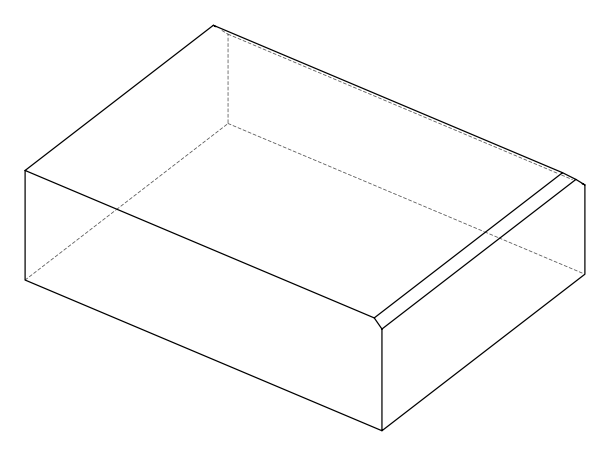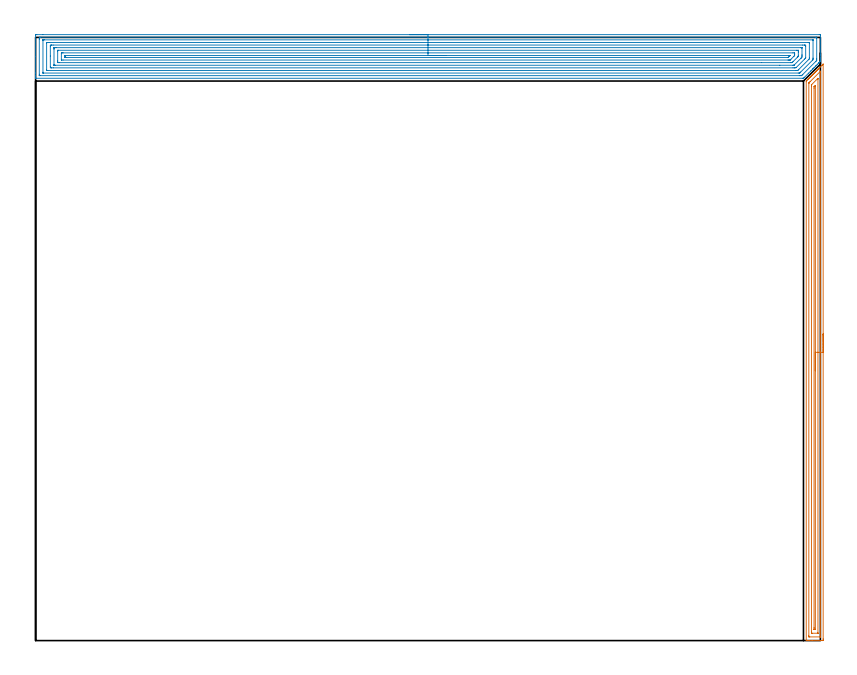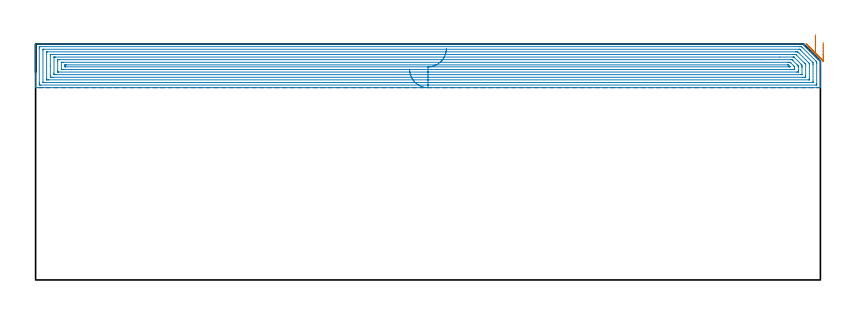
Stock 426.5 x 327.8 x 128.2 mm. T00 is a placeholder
(PLAN: 2 operations, 0 tool changes, 40.9 min)
(1 AREA_MILL | FG_CHAMFER_SURFACE | UGT0205_001 | 10.06 min | 13496 mm3)
(2 AREA_MILL_1 | FG_CHAMFER_SURFACE_1 | UGT0205_001 | 30.87 min | 119283 mm3)
(TOOL UGT0205_001 | Chamfer Mill 20 x 3 x 45 deg. | D20 FL50 Z2)
(OP 1 AREA_MILL)
G17 G21 G94 G90
T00 M6
G54
G17 G0 G90 X428. Y166.65 S1061 M3
G43 Z138.2 H0
Z129.
G94 G1 Y166.612 Z128.128 F250.
Y166.498 Z127.263
Y166.309 Z126.412
Y166.047 Z125.58
Y165.713 Z124.774
Y165.31 Z124.
Y164.842 Z123.264
Y164.31 Z122.572
Y163.721 Z121.929
Y163.078 Z121.34
Y162.386 Z120.808
Y161.65 Z120.34
Y160.876 Z119.937
Y160.07 Z119.603
Y159.238 Z119.341
Y158.386 Z119.152
Y157.522 Z119.038
Y156.65 Z119.
Y0.932
X427.999 Y0.629 Z119.001
X427.993 Y0.044 Z119.004
X427.992 Y0.008 Z119.006
X427.411 Y0.004 Z119.587
X426.784 Y0. Z120.213
X422.063 Z124.932
X420.642 Z126.354
X420.28 Z126.715
X419.278 Z127.721
X418.856 Y0.008 Z128.136
X418.803 Y0.01 Z128.188
X418.8 Y0.181 Z128.2
Y303.73
X418.805 Y304.103 Z128.191
X418.92 Y304.221 Z128.077
X419.389 Y304.691 Z127.607
X419.454 Y304.754 Z127.545
X419.622 Y304.922 Z127.377
X419.686 Y304.988 Z127.31
X419.75 Y305.051 Z127.249
X419.92 Y305.22 Z127.079
X419.983 Y305.285 Z127.013
X420.046 Y305.347 Z126.953
X420.218 Y305.519 Z126.781
X420.28 Y305.582 Z126.716
X420.343 Y305.643 Z126.656
X420.516 Y305.817 Z126.483
X420.578 Y305.879 Z126.419
X420.639 Y305.939 Z126.36
X420.814 Y306.115 Z126.185
X420.875 Y306.176 Z126.122
X420.935 Y306.235 Z126.064
X421.112 Y306.413 Z125.887
X421.172 Y306.473 Z125.825
X421.231 Y306.531 Z125.768
X421.41 Y306.711 Z125.589
X421.469 Y306.77 Z125.528
X421.527 Y306.828 Z125.472
X421.708 Y307.009 Z125.291
X421.766 Y307.067 Z125.231
X421.823 Y307.124 Z125.176
X422.006 Y307.307 Z124.993
X422.063 Y307.365 Z124.934
X422.12 Y307.42 Z124.879
X422.304 Y307.605 Z124.695
X422.36 Y307.662 Z124.637
X422.416 Y307.716 Z124.583
X422.602 Y307.903 Z124.397
X422.657 Y307.959 Z124.34
X422.712 Y308.012 Z124.287
X422.9 Y308.201 Z124.099
X422.954 Y308.256 Z124.042
X423.008 Y308.308 Z123.991
X423.198 Y308.499 Z123.801
X423.251 Y308.553 Z123.745
X423.304 Y308.605 Z123.695
X423.496 Y308.797 Z123.503
X423.549 Y308.85 Z123.448
X423.6 Y308.901 Z123.399
X423.794 Y309.095 Z123.204
X423.846 Y309.147 Z123.151
X423.897 Y309.197 Z123.102
X424.093 Y309.393 Z122.906
X424.143 Y309.444 Z122.854
X424.193 Y309.493 Z122.806
X424.391 Y309.691 Z122.608
X424.44 Y309.741 Z122.557
X424.489 Y309.789 Z122.51
X424.689 Y309.989 Z122.31
X424.737 Y310.038 Z122.26
X424.785 Y310.085 Z122.214
X424.987 Y310.287 Z122.012
X425.034 Y310.335 Z121.963
X425.081 Y310.382 Z121.918
X425.285 Y310.585 Z121.714
X425.331 Y310.632 Z121.666
X425.377 Y310.678 Z121.622
X425.583 Y310.883 Z121.416
X425.628 Y310.93 Z121.369
X425.674 Y310.974 Z121.325
X425.881 Y311.181 Z121.118
X425.925 Y311.227 Z121.072
X425.97 Y311.27 Z121.029
X426.179 Y311.479 Z120.82
X426.222 Y311.524 Z120.775
X427.411 Y312.712 Z119.587
X427.528 Y312.828 Z119.472
X427.669 Y312.969 Z119.33
X427.856 Y313.158 Z119.141
X427.97 Y313.267 Z119.027
X427.993 Y313.283 Z119.003
X427.999 Y313.267 Z118.999
X428. Y313.065 Z119.
Y156.65
X426.586 Z120.414
Y2.284
X426.584 Y2.151 Z120.416
X426.581 Y2.062 Z120.419
X426.578 Y2.008 Z120.422
X426.57 Y2.007 Z120.43
X426.52 Y2.004 Z120.48
X426.043 Y2. Z120.957
X420.694 Y2.001 Z126.306
X420.28 Y2.008 Z126.72
X420.228 Y2.01 Z126.772
X420.22 Y2.218 Z126.78
X420.216 Y2.35 Z126.784
X420.215 Y2.417 Z126.785
X420.214 Y2.483 Z126.786
X420.215 Y302.836 Z126.785
X420.216 Y302.901 Z126.784
X420.22 Y302.968 Z126.78
X420.228 Y303.067 Z126.772
X420.28 Y303.123 Z126.72
X420.581 Y303.429 Z126.419
X420.88 Y303.73 Z126.12
X421.026 Y303.876 Z125.974
X426.383 Y309.232 Z120.617
X426.52 Y309.367 Z120.48
X426.567 Y309.41 Z120.433
X426.576 Y309.417 Z120.424
X426.579 Y309.382 Z120.421
X426.583 Y309.294 Z120.417
X426.585 Y309.161 Z120.415
X426.586 Y309.095 Z120.414
Y156.65
X425.172 Z121.828
X425.171 Y4.096 Z121.829
X425.17 Y4.042 Z121.83
X425.168 Y4.016 Z121.832
X425.166 Y4.01 Z121.834
X425.145 Y4.008 Z121.855
X424.94 Y4.001 Z122.06
X422.063 Z124.937
X421.859 Y4.005 Z125.141
X421.723 Y4.01 Z125.277
X421.635 Y4.016 Z125.365
X421.633 Y4.06 Z125.367
X421.631 Y4.205 Z125.369
X421.629 Y4.641 Z125.371
Y301.484
X421.631 Y301.942 Z125.369
X421.633 Y301.996 Z125.367
X421.635 Y302.019 Z125.365
X421.651 Y302.039 Z125.349
X421.717 Y302.113 Z125.283
X421.803 Y302.203 Z125.197
X425.118 Y305.519 Z121.882
X425.137 Y305.536 Z121.863
X425.148 Y305.544 Z121.852
X425.162 Y305.551 Z121.838
X425.166 Y305.539 Z121.834
X425.168 Y305.519 Z121.832
X425.171 Y305.271 Z121.829
Y305.083
X425.172 Y156.65 Z121.828
X423.757 Z123.243
Y6.17
X423.756 Y6.083 Z123.244
X423.753 Y6.032 Z123.247
X423.75 Y6.01 Z123.25
X423.729 Y6.008 Z123.271
X423.619 Y6.004 Z123.381
X423.4 Y6.002 Z123.6
X423.181 Y6.004 Z123.819
X423.071 Y6.008 Z123.929
X423.05 Y6.01 Z123.95
X423.048 Y6.032 Z123.952
X423.046 Y6.082 Z123.954
X423.043 Y6.799 Z123.957
Y6.887
Y300.242
X423.049 Y300.953 Z123.951
X423.056 Y300.996 Z123.944
X423.102 Y301.048 Z123.898
X423.315 Y301.26 Z123.685
X423.478 Y301.417 Z123.522
X423.75 Y301.671 Z123.25
X423.756 Y301.137 Z123.244
X423.757 Y301.048 Z123.243
Y156.65
Y155.778 Z123.281
Y154.914 Z123.395
Y154.062 Z123.583
Y153.23 Z123.846
Y152.424 Z124.18
Y151.65 Z124.582
Y150.914 Z125.051
Y150.222 Z125.582
Y149.579 Z126.172
Y148.99 Z126.815
Y148.458 Z127.507
Y147.99 Z128.243
Y147.587 Z129.016
Y147.253 Z129.822
Y146.991 Z130.654
Y146.802 Z131.506
Y146.688 Z132.371
Y146.65 Z133.243
G0 Z138.2
M5
M2
(OP 2 AREA_MILL_1)
G17 G21 G94 G90
T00 M6
G54
G17 G0 G90 X203.25 Y329.3 S1061 M3
G43 Z138.2 H0
Z114.5
G94 G1 X203.288 Z113.628 F250.
X203.402 Z112.763
X203.591 Z111.912
X203.853 Z111.08
X204.187 Z110.274
X204.59 Z109.5
X205.058 Z108.764
X205.59 Z108.072
X206.179 Z107.429
X206.822 Z106.839
X207.514 Z106.308
X208.25 Z105.84
X209.024 Z105.437
X209.83 Z105.103
X210.662 Z104.841
X211.514 Z104.652
X212.378 Z104.538
X213.25 Z104.5
X425.881
X426.353 Y329.295 Z104.503
X426.49 Y329.292 Z104.506
X426.5 Y329.15 Z104.647
Y318.329 Z115.466
Y316.91 Z116.887
Y316.571 Z117.225
Y315.893 Z117.906
Y315.49 Z118.31
X426.492 Y314.812 Z118.987
X426.49 Y314.8 Z118.999
X426.328 Y314.63 Z119.17
X426.137 Y314.437 Z119.363
X425.774 Y314.074 Z119.726
X425.635 Y313.933 Z119.864
X425.583 Y313.882 Z119.916
X424.935 Y313.235 Z120.565
X424.756 Y313.054 Z120.743
X424.095 Y312.395 Z121.405
X423.877 Y312.175 Z121.621
X423.257 Y311.556 Z122.243
X423.201 Y311.5 Z122.299
X422.997 Y311.296 Z122.501
X422.417 Y310.717 Z123.083
X422.307 Y310.607 Z123.192
X422.118 Y310.416 Z123.38
X421.578 Y309.878 Z123.922
X421.239 Y309.537 Z124.259
X420.067 Y308.365 Z125.432
X417.84 Y306.139 Z127.658
X417.752 Y306.052 Z127.748
X417.72 Y306.02 Z127.78
X417.375 Y305.677 Z128.122
X417.302 Y305.606 Z128.192
X416.947 Y305.6 Z128.2
X0.172
X0.01 Y305.606 Z128.193
X0. Y305.924 Z127.876
Y306.222 Z127.578
Y306.899 Z126.895
Y308.117 Z125.679
Y308.658 Z125.136
Y317.467 Z116.33
Y328.88 Z104.918
X0.003 Y329.153 Z104.644
X0.01 Y329.292 Z104.505
X0.151 Y329.299 Z104.499
X0.619 Y329.3 Z104.5
X3.941
X213.25
Y327.886 Z105.914
X424.094
X424.212 Y327.885 Z105.915
X424.457 Y327.88 Z105.92
X424.482 Y327.879 Z105.921
X424.49 Y327.867 Z105.933
X424.496 Y327.834 Z105.966
X424.498 Y327.802 Z105.998
X424.5 Y327.602 Z106.198
Y327.121 Z106.679
Y316.172 Z117.628
X424.497 Y315.692 Z118.108
X424.492 Y315.301 Z118.499
X424.484 Y315.245 Z118.555
X424.455 Y315.213 Z118.587
X424.377 Y315.131 Z118.669
X424.094 Y314.844 Z118.956
X416.947 Y307.697 Z126.103
X416.542 Y307.298 Z126.502
X416.374 Y307.136 Z126.664
X416.243 Y307.021 Z126.779
X416.054 Y307.017 Z126.783
X415.936 Y307.015 Z126.785
X415.16 Y307.014 Z126.786
X415.044
X2.406 Y307.015 Z126.785
X2.288
X2.043 Y307.02 Z126.78
X2.018 Y307.021 Z126.779
X2.01 Y307.034 Z126.766
X2.004 Y307.066 Z126.734
X2.002 Y307.098 Z126.702
X2. Y307.298 Z126.502
Y307.779 Z126.021
Y326.641 Z107.159
X2.003 Y327.121 Z106.679
X2.008 Y327.512 Z106.288
X2.027 Y327.879 Z105.921
X2.406 Y327.884 Z105.916
X2.523 Y327.885 Z105.915
X213.25 Y327.886 Z105.914
Y326.472 Z107.328
X422.307 Y326.471 Z107.329
X422.385 Y326.47 Z107.33
X422.447 Y326.468 Z107.332
X422.48 Y326.465 Z107.335
X422.49 Y326.431 Z107.369
X422.495 Y326.242 Z107.558
X422.499 Y326.054 Z107.746
Y316.571 Z117.229
X422.498 Y316.384 Z117.416
X422.483 Y315.692 Z118.108
X422.398 Y315.602 Z118.198
X422.307 Y315.508 Z118.292
X415.754 Y308.953 Z124.847
X415.457 Y308.658 Z125.142
X415.307 Y308.513 Z125.287
X415.253 Y308.465 Z125.335
X415.214 Y308.435 Z125.365
X415.16 Y308.434 Z125.366
X414.499 Y308.429 Z125.371
X4.192
X4.115 Y308.43 Z125.37
X4.053 Y308.433 Z125.367
X4.02 Y308.435 Z125.365
X4.01 Y308.469 Z125.331
X4.005 Y308.658 Z125.142
X4.001 Y308.846 Z124.954
Y326.242 Z107.558
X4.002 Y326.43 Z107.37
X4.007 Y326.458 Z107.342
X4.012 Y326.465 Z107.335
X4.019 Y326.467 Z107.333
X4.076 Y326.47 Z107.33
X4.192 Y326.471 Z107.329
X4.853 Y326.472 Z107.328
X213.25
Y325.057 Z108.743
X419.938
X420.362 Y325.055 Z108.745
X420.448 Y325.053 Z108.747
X420.482 Y325.051 Z108.749
X420.49 Y325.015 Z108.785
X420.493 Y324.914 Z108.886
X420.5 Y324.504 Z109.296
X420.499 Y316.571 Z117.229
X420.485 Y316.146 Z117.654
X420.277 Y315.931 Z117.869
X420.042 Y315.692 Z118.108
X414.767 Y310.416 Z123.384
X414.518 Y310.169 Z123.631
X414.267 Y309.923 Z123.877
X414.184 Y309.85 Z123.95
X414.111 Y309.847 Z123.953
X413.954 Y309.845 Z123.955
X413.373 Y309.843 Z123.957
X413.063
X6.562
X6.138 Y309.845 Z123.955
X6.052 Y309.847 Z123.953
X6.018 Y309.849 Z123.951
X6.01 Y309.885 Z123.915
X6.007 Y309.987 Z123.813
X6. Y310.396 Z123.404
Y324.484 Z109.316
X6.004 Y324.913 Z108.887
X6.007 Y325.02 Z108.78
X6.009 Y325.043 Z108.757
X6.028 Y325.051 Z108.749
X6.096 Y325.053 Z108.747
X6.291 Y325.056 Z108.744
X6.873 Y325.057 Z108.743
X7.183
X213.25
Y323.643 Z110.157
X416.908
X417.803 Y323.642 Z110.158
X417.84 Y323.64 Z110.16
X418.49 Y323.605 Z110.195
X418.499 Y322.957 Z110.843
X418.5 Y316.801 Z116.999
X418.497 Y316.686 Z117.114
X418.494 Y316.629 Z117.171
X418.49 Y316.602 Z117.198
X418.463 Y316.571 Z117.229
X418.158 Y316.259 Z117.541
X417.84 Y315.939 Z117.861
X413.373 Y311.473 Z122.327
X413.282 Y311.386 Z122.414
X413.185 Y311.296 Z122.504
X412.517 Y311.259 Z122.541
X412.48 Y311.258 Z122.542
X411.626 Y311.257 Z122.543
X9.592
X8.697 Y311.258 Z122.542
X8.66 Y311.26 Z122.54
X8.01 Y311.296 Z122.504
X8.001 Y311.943 Z121.857
X8. Y317.659 Z116.141
X8.001 Y322.725 Z111.075
X8.004 Y323.371 Z110.429
X8.01 Y323.605 Z110.195
X8.623 Y323.641 Z110.159
X8.66 Y323.642 Z110.158
X9.514 Y323.643 Z110.157
X213.25
Y322.229 Z111.571
X415.665
X416.054 Y322.227 Z111.573
X416.442 Y322.223 Z111.577
X416.485 Y322.222 Z111.578
X416.49 Y322.187 Z111.613
X416.495 Y322.11 Z111.69
X416.499 Y321.993 Z111.807
Y318.329 Z115.471
X416.498 Y317.892 Z115.908
X416.49 Y317.45 Z116.35
X416.475 Y317.035 Z116.765
X416.054 Y316.601 Z117.199
X416.038 Y316.586 Z117.214
X412.48 Y313.028 Z120.772
X412.19 Y312.742 Z121.058
X412.144 Y312.699 Z121.101
X412.124 Y312.683 Z121.117
X412.1 Y312.678 Z121.122
X411.972 Y312.675 Z121.125
X411.587 Y312.672 Z121.128
X404.453 Y312.671 Z121.129
X10.835 Y312.672 Z121.128
X10.446 Y312.673 Z121.127
X10.058 Y312.677 Z121.123
X10.015 Y312.678 Z121.122
X10.01 Y312.713 Z121.087
X10.005 Y312.791 Z121.009
X10.001 Y312.908 Z120.892
X10. Y321.406 Z112.394
X10.001 Y321.846 Z111.954
X10.004 Y322.066 Z111.734
X10.008 Y322.175 Z111.625
X10.012 Y322.222 Z111.578
X10.062 Y322.224 Z111.576
X10.446 Y322.227 Z111.573
X10.951 Y322.229 Z111.571
X11.34
X213.25
Y320.815 Z112.985
X413.528 Y320.814 Z112.986
X414.267 Y320.81 Z112.99
X414.429 Y320.808 Z112.992
X414.491 Y320.8 Z113.
X414.494 Y320.786 Z113.014
X414.498 Y320.739 Z113.061
X414.5 Y320.088 Z113.712
Y319.858 Z113.942
Y318.1 Z115.7
X414.498 Y317.775 Z116.025
X414.495 Y317.613 Z116.187
X414.49 Y317.532 Z116.268
X414.484 Y317.493 Z116.307
X414.446 Y317.45 Z116.35
X414.36 Y317.359 Z116.441
X414.267 Y317.264 Z116.536
X413.918 Y316.915 Z116.885
X411.587 Y314.585 Z119.215
X411.253 Y314.262 Z119.538
X411.058 Y314.092 Z119.708
X410.693 Y314.088 Z119.712
X410.538 Y314.086 Z119.714
X394.575 Y314.085 Z119.715
X12.972 Y314.086 Z119.714
X12.233 Y314.09 Z119.71
X12.071 Y314.092 Z119.708
X12.009 Y314.1 Z119.7
X12.006 Y314.114 Z119.686
X12.002 Y314.161 Z119.639
X12. Y314.812 Z118.988
Y315.042 Z118.758
Y320.317 Z113.483
X12.003 Y320.547 Z113.253
X12.007 Y320.699 Z113.101
X12.012 Y320.808 Z112.992
X12.049 Y320.81 Z112.99
X12.233 Y320.813 Z112.987
X12.388 Y320.814 Z112.986
X213.25 Y320.815 Z112.985
Y319.401 Z114.399
X411.587 Y319.4 Z114.4
X412.289 Y319.396 Z114.404
X412.48 Y319.394 Z114.406
X412.498 Y319.208 Z114.592
X412.499 Y319.19 Z114.61
X412.5 Y318.329 Z115.471
X412.499 Y318.31 Z115.49
X412.48 Y317.939 Z115.861
X412.237 Y317.689 Z116.111
X412.002 Y317.45 Z116.35
X410.467 Y315.914 Z117.886
X410.242 Y315.692 Z118.108
X410.092 Y315.548 Z118.252
X410.051 Y315.509 Z118.291
X409.988 Y315.506 Z118.294
X409.8 Y315.503 Z118.297
X409.101 Y315.5 Z118.3
X408.906
X14.913
X14.211 Y315.504 Z118.296
X14.02 Y315.507 Z118.293
X14.002 Y315.692 Z118.108
X14.001 Y315.711 Z118.089
Y319.227 Z114.573
X14.02 Y319.394 Z114.406
X14.72 Y319.399 Z114.401
X14.913 Y319.4 Z114.4
X213.25 Y319.401 Z114.399
Y317.986 Z115.814
X409.255
X409.534 Y317.985 Z115.815
X409.8 Y317.982 Z115.818
X409.92 Y317.979 Z115.821
X410.059 Y317.966 Z115.834
X409.96 Y317.86 Z115.94
X409.9 Y317.797 Z116.003
X409.554 Y317.45 Z116.35
X409.232 Y317.13 Z116.67
X409.121 Y317.023 Z116.777
X409.03 Y316.938 Z116.862
X409.004 Y316.92 Z116.88
X408.974 Y316.918 Z116.882
X408.906 Y316.916 Z116.884
X408.558 Y316.914 Z116.886
X16.7
X16.351 Y316.915 Z116.885
X16.053 Y316.918 Z116.882
X16.022 Y316.92 Z116.88
X16.01 Y316.924 Z116.876
X16.007 Y316.946 Z116.854
X16.003 Y317.05 Z116.75
X16. Y317.26 Z116.54
X16.001 Y317.45 Z116.35
X16.005 Y317.795 Z116.005
X16.01 Y317.966 Z115.834
X16.012 Y317.98 Z115.82
X16.031 Y317.982 Z115.818
X16.077 Y317.985 Z115.815
X16.156 Y317.986 Z115.814
X213.25
X214.122 Z115.852
X214.986 Z115.966
X215.838 Z116.154
X216.67 Z116.417
X217.476 Z116.751
X218.25 Z117.153
X218.986 Z117.622
X219.678 Z118.153
X220.321 Z118.743
X220.91 Z119.386
X221.442 Z120.078
X221.91 Z120.814
X222.313 Z121.587
X222.647 Z122.393
X222.909 Z123.225
X223.098 Z124.077
X223.212 Z124.942
X223.25 Z125.814
G0 Z138.2
M5
M2
